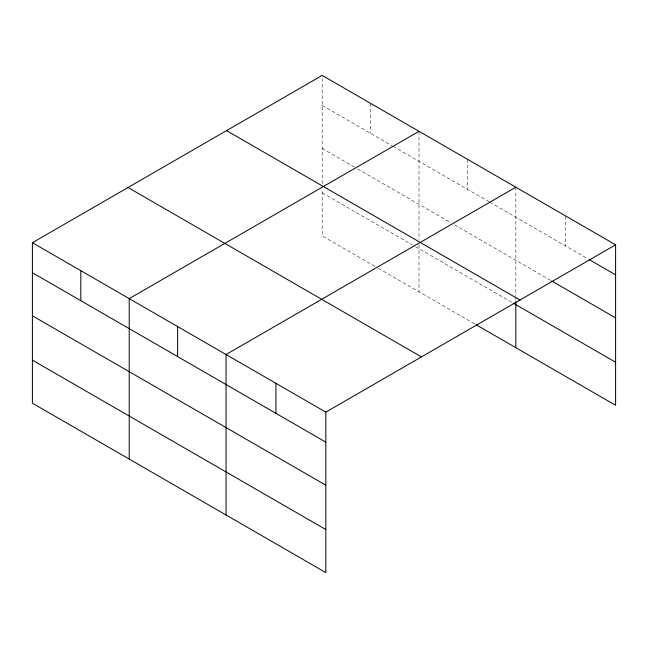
<?xml version="1.0" encoding="UTF-8"?>
<svg xmlns="http://www.w3.org/2000/svg" width="648" height="648" viewBox="0 0 648 648"><rect width="100%" height="100%" fill="white"/><g stroke="black" fill="none" stroke-linecap="round" stroke-linejoin="round"><path stroke-width="0.49" stroke-dasharray="3.24 2.43" d="M322.186 183.765L322.186 75.411M322.186 105.43L392.218 145.857M393.077 146.359L489.038 201.763M489.904 202.265L588.473 259.168M322.186 148.481L354.173 166.949M357.631 168.942L451 222.847M454.459 224.848L550.841 280.495M322.186 192.837L412.096 244.742M415.554 246.742L512.382 302.64M374.925 266.328L322.186 235.88L322.186 188.803M378.383 268.329L475.211 324.227M565.72 216.011L565.72 246.029M515.84 187.215L515.84 295.569M515.84 296.573L515.84 300.607M467.427 159.262L467.427 189.281M419.013 131.309L419.013 239.663M419.013 244.701L419.013 291.786M370.599 103.356L370.599 133.383"/><path stroke-width="0.97" d="M325.814 485.19L325.814 412.12L32.4 242.716L32.4 403.194L325.814 572.589L325.814 485.19L32.4 315.787M476.069 324.729L615.6 405.284L615.6 244.806L322.186 75.411L32.4 242.716M419.013 131.309L129.227 298.615L129.227 459.092M515.84 187.215L226.055 354.521L226.055 514.998M325.814 412.12L615.6 244.806M589.348 259.678L615.6 274.833M551.715 280.997L615.6 317.876M226.557 130.621L519.971 300.016M513.248 303.143L615.6 362.232M128.029 187.507L421.443 356.902M32.4 272.735L325.814 442.139M32.4 360.142L325.814 529.546M515.84 301.612L515.84 347.684M275.935 383.316L275.935 413.343M177.641 326.568L177.641 356.594M80.814 270.67L80.814 300.688"/></g></svg>
